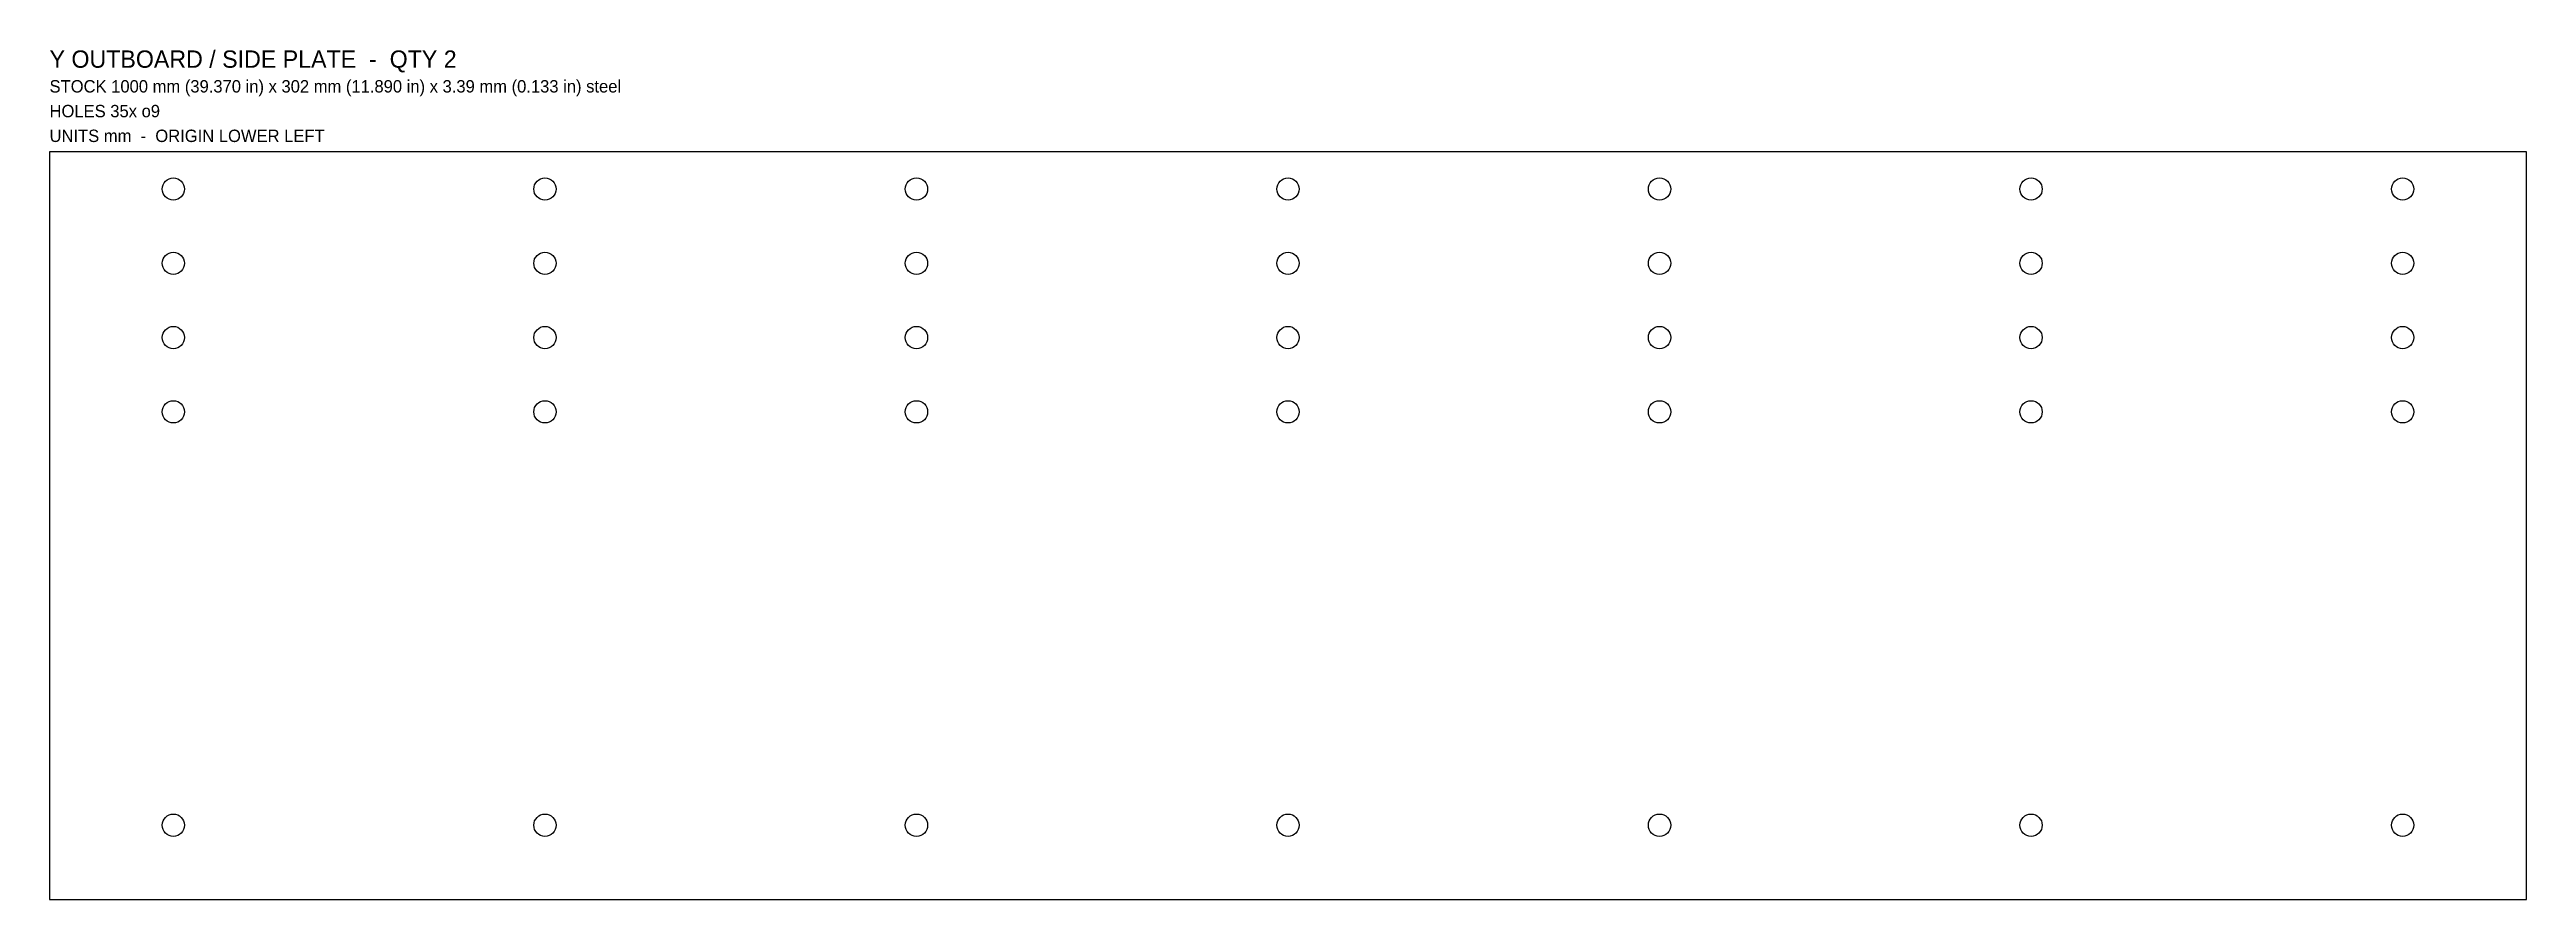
# Model space of a CAD drawing. Header units: metres. Extents: x 0 to 1000, y 0 to 343.
import ezdxf

# ---------------------------------------------------------------- set-up
doc = ezdxf.new("R2010")
doc.units = ezdxf.units.M

msp = doc.modelspace()

# ---------------------------------------------------------------- linework, layer by layer
at = {"layer": 'HOLES'}
for centre in [(50, 287), (200, 287), (350, 287), (500, 287), (650, 287), (800, 287), (950, 287), (50, 257), (200, 257), (350, 257), (500, 257), (650, 257), (800, 257), (950, 257), (50, 227), (200, 227), (350, 227), (500, 227), (650, 227), (800, 227), (950, 227), (50, 197), (200, 197), (350, 197), (500, 197), (650, 197), (800, 197), (950, 197), (50, 30), (200, 30), (350, 30), (500, 30), (650, 30), (800, 30), (950, 30)]:
    msp.add_circle(centre, 4.5, dxfattribs=at)
at = {"layer": 'OUTLINE'}
for p, q in [((1000, 302), (0, 302)), ((0, 302), (0, 0)), ((1000, 0), (1000, 302)), ((0, 0), (1000, 0))]:
    msp.add_line(p, q, dxfattribs=at)

# ---------------------------------------------------------------- texts
at = {"layer": 'NOTES'}
for s, height, p in [('Y OUTBOARD / SIDE PLATE  -  QTY 2', 7, (0, 336)), ('STOCK 1000 mm (39.370 in) x 302 mm (11.890 in) x 3.39 mm (0.133 in) steel', 5, (0, 326)), ('HOLES 35x o9', 5, (0, 316)), ('UNITS mm  -  ORIGIN LOWER LEFT', 5, (0, 306))]:
    msp.add_text(s, height=height, dxfattribs=at).set_placement(p)

doc.saveas('drawing.dxf')
